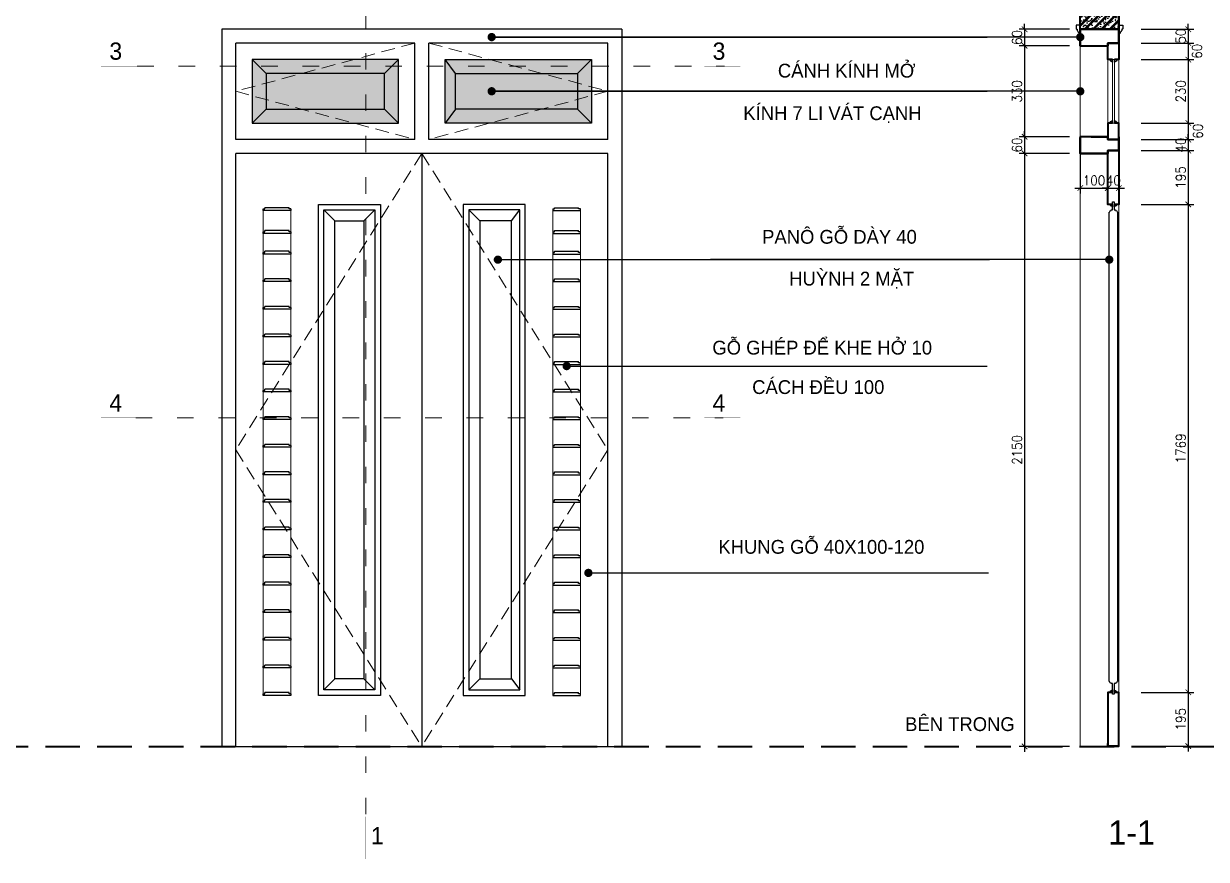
# Model space of a CAD drawing. Header units: millimetres. Extents: x -529782 to -142003, y -492574 to -273331.
# Drawn here: x -199091 to -194802, y -426970 to -423940 of the extents above; entities that cross this region are included whole.
import ezdxf
from ezdxf.enums import TextEntityAlignment as Align

# ---------------------------------------------------------------- set-up
doc = ezdxf.new("R2010")
doc.units = ezdxf.units.MM
doc.header["$LTSCALE"] = 500
doc.header["$MEASUREMENT"] = 0
doc.header["$PDMODE"] = 3
doc.linetypes.add('ACAD_ISO03W100', pattern=[30, 12, -18])
doc.linetypes.add('HIDDEN', pattern=[0.375, 0.25, -0.125])
doc.layers.get('0').update_dxf_attribs({"linetype": 'CONTINUOUS', "lineweight": 13})
doc.layers.get('Defpoints').update_dxf_attribs({"color": 255, "linetype": 'CONTINUOUS', "lineweight": 13})
for name, color, linetype, lineweight in [('1.cat 30', 30, 'CONTINUOUS', 35), ('2.thay 145', 145, 'CONTINUOUS', 18), ('6.khuat 75', 75, 'HIDDEN', 18), ('9.text \xad white', 7, 'CONTINUOUS', 15), ('CA.dim 08', 251, 'CONTINUOUS', 13), ('cat', 4, 'CONTINUOUS', 35)]:
    doc.layers.add(name, color=color, linetype=linetype, lineweight=lineweight)
for name, color, linetype in [('catgo', 4, 'CONTINUOUS'), ('CUA', 115, 'CONTINUOUS'), ('HACH', 250, 'CONTINUOUS'), ('HATCH', 150, 'CONTINUOUS'), ('MANH', 5, 'CONTINUOUS'), ('MANH1', 155, 'CONTINUOUS'), ('THAY', 7, 'CONTINUOUS')]:
    doc.layers.add(name, color=color, linetype=linetype)
doc.styles.add('CA.JSC1', font='')
doc.styles.get("Standard").update_dxf_attribs({"font": 'txt.shx', "width": 0.9})
doc.styles.add('VnAvantH', font='')
doc.styles.get('CA.JSC1').set_extended_font_data('.VnAvantH')
doc.styles.get('VnAvantH').set_extended_font_data('.VnAvantH')
doc.dimstyles.new('CA 20', dxfattribs={"dimscale": 0, "dimtxt": 35, "dimasz": 20, "dimexe": 20, "dimexo": 0, "dimgap": 10, "dimtad": 1, "dimdec": 0, "dimzin": 0, "dimdsep": 46, "dimtxsty": 'Standard', "dimblk": 'ARCHTICK', "dimcen": 0.09, "dimdle": 20, "dimclrd": 256, "dimclre": 256, "dimclrt": 7, "dimadec": 0, "dimazin": 0, "dimtfac": 1, "dimtdec": 0, "dimtix": 1, "dimtmove": 2, "dimatfit": 3, "dimldrblk": 'DOT', "dimfxl": 1, "dimtolj": 1, "dimtzin": 0, "dimarcsym": 0})
doc.dimstyles.new('CA 30', dxfattribs={"dimscale": 0, "dimtxt": 60, "dimasz": 30, "dimexe": 30, "dimexo": 0, "dimgap": 15, "dimtad": 1, "dimdec": 0, "dimzin": 0, "dimdsep": 46, "dimtxsty": 'Standard', "dimblk": 'ARCHTICK', "dimcen": 0.09, "dimdle": 30, "dimclrd": 256, "dimclre": 256, "dimclrt": 7, "dimadec": 0, "dimazin": 0, "dimtfac": 1, "dimtdec": 0, "dimtix": 1, "dimtmove": 2, "dimatfit": 3, "dimldrblk": 'DOT', "dimfxl": 1, "dimtolj": 1, "dimtzin": 0, "dimarcsym": 0})

# ---------------------------------------------------------------- blocks, each defined once
blk = doc.blocks.new('_ArchTick')
at = {"color": 1, "linetype": 'ByBlock', "const_width": 0.15}
blk.add_lwpolyline([(-0.5, -0.5), (0.5, 0.5)], dxfattribs=at)
blk = doc.blocks.new('_DOT')
at = {"color": 1, "linetype": 'ByBlock'}
blk.add_line((-0.5, 0), (-1, 0), dxfattribs=at)
at = {"color": 1, "linetype": 'ByBlock', "const_width": 0.5}
blk.add_lwpolyline([(-0.25, 0, 1), (0.25, 0, 1)], format="xyb", close=True, dxfattribs=at)
blk = doc.blocks.new('*D1572')
at = {"layer": 'CA.dim 08', "lineweight": -2, "transparency": 16777216}
for p, q in [((-195460.9, -423960.6), (-195460.9, -423940.6)), ((-195298.6, -423960.6), (-195480.9, -423960.6)), ((-195460.9, -423960.6), (-195460.9, -424020.6)), ((-195298.6, -424020.6), (-195480.9, -424020.6)), ((-195460.9, -424020.6), (-195460.9, -424040.6))]:
    blk.add_line(p, q, dxfattribs=at)
at = {"layer": 'Defpoints', "color": 0, "transparency": 16777216}
for p in [(-195298.6, -423960.6), (-195460.9, -424020.6), (-195298.6, -424020.6)]:
    blk.add_point(p, dxfattribs=at)
at = {"layer": 'CA.dim 08', "lineweight": -2, "transparency": 16777216, "xscale": 20, "yscale": 20, "zscale": 20}
for p, rotation in [((-195460.9, -423960.6), 270), ((-195460.9, -424020.6), 90)]:
    blk.add_blockref('_ArchTick', p, dxfattribs=dict(at, rotation=rotation))
at = {"layer": 'CA.dim 08', "color": 7, "transparency": 16777216, "insert": (-195488.4, -423990.6), "char_height": 35, "attachment_point": 5, "rotation": 90}
blk.add_mtext('\\A1;60', dxfattribs=at)
blk = doc.blocks.new('*D1573')
at = {"layer": 'CA.dim 08', "lineweight": -2, "transparency": 16777216}
for p, q in [((-195298.6, -424020.6), (-195480.9, -424020.6)), ((-195460.9, -424000.6), (-195460.9, -424370.6)), ((-195298.6, -424350.6), (-195480.9, -424350.6))]:
    blk.add_line(p, q, dxfattribs=at)
at = {"layer": 'Defpoints', "color": 0, "transparency": 16777216}
for p in [(-195298.6, -424020.6), (-195460.9, -424350.6), (-195298.6, -424350.6)]:
    blk.add_point(p, dxfattribs=at)
at = {"layer": 'CA.dim 08', "lineweight": -2, "transparency": 16777216, "xscale": 20, "yscale": 20, "zscale": 20}
for p, rotation in [((-195460.9, -424020.6), 90), ((-195460.9, -424350.6), 270)]:
    blk.add_blockref('_ArchTick', p, dxfattribs=dict(at, rotation=rotation))
at = {"layer": 'CA.dim 08', "color": 7, "transparency": 16777216, "insert": (-195488.4, -424185.6), "char_height": 35, "attachment_point": 5, "rotation": 90}
blk.add_mtext('\\A1;330', dxfattribs=at)
blk = doc.blocks.new('*D1574')
at = {"layer": 'CA.dim 08', "lineweight": -2, "transparency": 16777216}
for p, q in [((-195298.6, -424350.6), (-195480.9, -424350.6)), ((-195460.9, -424350.6), (-195460.9, -424330.6)), ((-195460.9, -424350.6), (-195460.9, -424410.6)), ((-195298.6, -424410.6), (-195480.9, -424410.6)), ((-195460.9, -424410.6), (-195460.9, -424430.6))]:
    blk.add_line(p, q, dxfattribs=at)
at = {"layer": 'Defpoints', "color": 0, "transparency": 16777216}
for p in [(-195298.6, -424350.6), (-195460.9, -424410.6), (-195298.6, -424410.6)]:
    blk.add_point(p, dxfattribs=at)
at = {"layer": 'CA.dim 08', "lineweight": -2, "transparency": 16777216, "xscale": 20, "yscale": 20, "zscale": 20}
for p, rotation in [((-195460.9, -424350.6), 270), ((-195460.9, -424410.6), 90)]:
    blk.add_blockref('_ArchTick', p, dxfattribs=dict(at, rotation=rotation))
at = {"layer": 'CA.dim 08', "color": 7, "transparency": 16777216, "insert": (-195488.4, -424380.6), "char_height": 35, "attachment_point": 5, "rotation": 90}
blk.add_mtext('\\A1;60', dxfattribs=at)
blk = doc.blocks.new('*D1575')
at = {"layer": 'CA.dim 08', "lineweight": -2, "transparency": 16777216}
for p, q in [((-195298.6, -424410.6), (-195480.9, -424410.6)), ((-195460.9, -424390.6), (-195460.9, -426580.6)), ((-195298.6, -426560.6), (-195480.9, -426560.6))]:
    blk.add_line(p, q, dxfattribs=at)
at = {"layer": 'Defpoints', "color": 0, "transparency": 16777216}
for p in [(-195298.6, -424410.6), (-195460.9, -426560.6), (-195298.6, -426560.6)]:
    blk.add_point(p, dxfattribs=at)
at = {"layer": 'CA.dim 08', "lineweight": -2, "transparency": 16777216, "xscale": 20, "yscale": 20, "zscale": 20}
for p, rotation in [((-195460.9, -424410.6), 90), ((-195460.9, -426560.6), 270)]:
    blk.add_blockref('_ArchTick', p, dxfattribs=dict(at, rotation=rotation))
at = {"layer": 'CA.dim 08', "color": 7, "transparency": 16777216, "insert": (-195488.4, -425485.6), "char_height": 35, "attachment_point": 5, "rotation": 90}
blk.add_mtext('\\A1;2150', dxfattribs=at)
blk = doc.blocks.new('*D1576')
at = {"layer": 'CA.dim 08', "lineweight": -2, "transparency": 16777216}
for p, q in [((-194867.3, -423960.6), (-194867.3, -423940.6)), ((-195038.7, -423960.6), (-194847.3, -423960.6)), ((-194867.3, -423960.6), (-194867.3, -424010.6)), ((-195038.7, -424010.6), (-194847.3, -424010.6)), ((-194867.3, -424010.6), (-194867.3, -424030.6))]:
    blk.add_line(p, q, dxfattribs=at)
at = {"layer": 'Defpoints', "color": 0, "transparency": 16777216}
for p in [(-195038.7, -423960.6), (-195038.7, -424010.6), (-194867.3, -424010.6)]:
    blk.add_point(p, dxfattribs=at)
at = {"layer": 'CA.dim 08', "lineweight": -2, "transparency": 16777216, "xscale": 20, "yscale": 20, "zscale": 20}
for p, rotation in [((-194867.3, -423960.6), 270), ((-194867.3, -424010.6), 90)]:
    blk.add_blockref('_ArchTick', p, dxfattribs=dict(at, rotation=rotation))
at = {"layer": 'CA.dim 08', "color": 7, "transparency": 16777216, "insert": (-194894.8, -423985.6), "char_height": 35, "attachment_point": 5, "rotation": 90}
blk.add_mtext('\\A1;50', dxfattribs=at)
blk = doc.blocks.new('*D1577')
at = {"layer": 'CA.dim 08', "lineweight": -2, "transparency": 16777216}
for p, q in [((-195038.7, -424360.6), (-194847.3, -424360.6)), ((-194867.3, -424360.6), (-194867.3, -424340.6)), ((-194867.3, -424360.6), (-194867.3, -424400.6)), ((-195038.7, -424400.6), (-194847.3, -424400.6)), ((-194867.3, -424400.6), (-194867.3, -424420.6))]:
    blk.add_line(p, q, dxfattribs=at)
at = {"layer": 'Defpoints', "color": 0, "transparency": 16777216}
for p in [(-195038.7, -424360.6), (-195038.7, -424400.6), (-194867.3, -424400.6)]:
    blk.add_point(p, dxfattribs=at)
at = {"layer": 'CA.dim 08', "lineweight": -2, "transparency": 16777216, "xscale": 20, "yscale": 20, "zscale": 20}
for p, rotation in [((-194867.3, -424360.6), 270), ((-194867.3, -424400.6), 90)]:
    blk.add_blockref('_ArchTick', p, dxfattribs=dict(at, rotation=rotation))
at = {"layer": 'CA.dim 08', "color": 7, "transparency": 16777216, "insert": (-194894.8, -424380.6), "char_height": 35, "attachment_point": 5, "rotation": 90}
blk.add_mtext('\\A1;40', dxfattribs=at)
blk = doc.blocks.new('*D1578')
at = {"layer": 'CA.dim 08', "lineweight": -2, "transparency": 16777216}
for p, q in [((-195038.7, -424400.6), (-194847.3, -424400.6)), ((-194867.3, -424380.6), (-194867.3, -424615.6)), ((-195038.7, -424595.6), (-194847.3, -424595.6))]:
    blk.add_line(p, q, dxfattribs=at)
at = {"layer": 'Defpoints', "color": 0, "transparency": 16777216}
for p in [(-195038.7, -424400.6), (-195038.7, -424595.6), (-194867.3, -424595.6)]:
    blk.add_point(p, dxfattribs=at)
at = {"layer": 'CA.dim 08', "lineweight": -2, "transparency": 16777216, "xscale": 20, "yscale": 20, "zscale": 20}
for p, rotation in [((-194867.3, -424400.6), 90), ((-194867.3, -424595.6), 270)]:
    blk.add_blockref('_ArchTick', p, dxfattribs=dict(at, rotation=rotation))
at = {"layer": 'CA.dim 08', "color": 7, "transparency": 16777216, "insert": (-194894.8, -424498.1), "char_height": 35, "attachment_point": 5, "rotation": 90}
blk.add_mtext('\\A1;195', dxfattribs=at)
blk = doc.blocks.new('*D1579')
at = {"layer": 'CA.dim 08', "lineweight": -2, "transparency": 16777216}
for p, q in [((-194867.3, -424575.6), (-194867.3, -426384.6)), ((-195038.7, -424595.6), (-194847.3, -424595.6)), ((-195038.7, -426364.6), (-194847.3, -426364.6))]:
    blk.add_line(p, q, dxfattribs=at)
at = {"layer": 'Defpoints', "color": 0, "transparency": 16777216}
for p in [(-195038.7, -424595.6), (-195038.7, -426364.6), (-194867.3, -426364.6)]:
    blk.add_point(p, dxfattribs=at)
at = {"layer": 'CA.dim 08', "lineweight": -2, "transparency": 16777216, "xscale": 20, "yscale": 20, "zscale": 20}
for p, rotation in [((-194867.3, -424595.6), 90), ((-194867.3, -426364.6), 270)]:
    blk.add_blockref('_ArchTick', p, dxfattribs=dict(at, rotation=rotation))
at = {"layer": 'CA.dim 08', "color": 7, "transparency": 16777216, "insert": (-194894.8, -425480.1), "char_height": 35, "attachment_point": 5, "rotation": 90}
blk.add_mtext('\\A1;1769', dxfattribs=at)
blk = doc.blocks.new('*D1580')
at = {"layer": 'CA.dim 08', "lineweight": -2, "transparency": 16777216}
for p, q in [((-195038.7, -426364.6), (-194847.3, -426364.6)), ((-194867.3, -426344.6), (-194867.3, -426579.6)), ((-195038.7, -426559.6), (-194847.3, -426559.6))]:
    blk.add_line(p, q, dxfattribs=at)
at = {"layer": 'Defpoints', "color": 0, "transparency": 16777216}
for p in [(-195038.7, -426364.6), (-195038.7, -426559.6), (-194867.3, -426559.6)]:
    blk.add_point(p, dxfattribs=at)
at = {"layer": 'CA.dim 08', "lineweight": -2, "transparency": 16777216, "xscale": 20, "yscale": 20, "zscale": 20}
for p, rotation in [((-194867.3, -426364.6), 90), ((-194867.3, -426559.6), 270)]:
    blk.add_blockref('_ArchTick', p, dxfattribs=dict(at, rotation=rotation))
at = {"layer": 'CA.dim 08', "color": 7, "transparency": 16777216, "insert": (-194894.8, -426462.1), "char_height": 35, "attachment_point": 5, "rotation": 90}
blk.add_mtext('\\A1;195', dxfattribs=at)
blk = doc.blocks.new('*D1581')
at = {"layer": 'CA.dim 08', "lineweight": -2, "transparency": 16777216}
for p, q in [((-195259, -424410.6), (-195259, -424556.4)), ((-195159, -424410.6), (-195159, -424556.4)), ((-195279, -424536.4), (-195139, -424536.4))]:
    blk.add_line(p, q, dxfattribs=at)
at = {"layer": 'Defpoints', "color": 0, "transparency": 16777216}
for p in [(-195259, -424410.6), (-195159, -424410.6), (-195159, -424536.4)]:
    blk.add_point(p, dxfattribs=at)
at = {"layer": 'CA.dim 08', "lineweight": -2, "transparency": 16777216, "xscale": 20, "yscale": 20, "zscale": 20, "rotation": 180}
blk.add_blockref('_ArchTick', (-195259, -424536.4), dxfattribs=at)
at = {"layer": 'CA.dim 08', "lineweight": -2, "transparency": 16777216, "xscale": 20, "yscale": 20, "zscale": 20}
blk.add_blockref('_ArchTick', (-195159, -424536.4), dxfattribs=at)
at = {"layer": 'CA.dim 08', "color": 7, "transparency": 16777216, "insert": (-195209, -424508.9), "char_height": 35, "attachment_point": 5}
blk.add_mtext('\\A1;100', dxfattribs=at)
blk = doc.blocks.new('*D1582')
at = {"layer": 'CA.dim 08', "lineweight": -2, "transparency": 16777216}
for p, q in [((-195159, -424410.6), (-195159, -424556.4)), ((-195119, -424498.1), (-195119, -424556.4)), ((-195159, -424536.4), (-195179, -424536.4)), ((-195159, -424536.4), (-195119, -424536.4)), ((-195119, -424536.4), (-195099, -424536.4))]:
    blk.add_line(p, q, dxfattribs=at)
at = {"layer": 'Defpoints', "color": 0, "transparency": 16777216}
for p in [(-195159, -424410.6), (-195119, -424498.1), (-195119, -424536.4)]:
    blk.add_point(p, dxfattribs=at)
at = {"layer": 'CA.dim 08', "lineweight": -2, "transparency": 16777216, "xscale": 20, "yscale": 20, "zscale": 20}
blk.add_blockref('_ArchTick', (-195159, -424536.4), dxfattribs=at)
at = {"layer": 'CA.dim 08', "lineweight": -2, "transparency": 16777216, "xscale": 20, "yscale": 20, "zscale": 20, "rotation": 180}
blk.add_blockref('_ArchTick', (-195119, -424536.4), dxfattribs=at)
at = {"layer": 'CA.dim 08', "color": 7, "transparency": 16777216, "insert": (-195139, -424508.9), "char_height": 35, "attachment_point": 5}
blk.add_mtext('\\A1;40', dxfattribs=at)
blk = doc.blocks.new('*D1601')
at = {"layer": 'CA.dim 08', "lineweight": -2, "transparency": 16777216}
for p, q in [((-195038.7, -424010.6), (-194847.3, -424010.6)), ((-194867.3, -423990.6), (-194867.3, -424090.6)), ((-195038.7, -424070.6), (-194847.3, -424070.6))]:
    blk.add_line(p, q, dxfattribs=at)
at = {"layer": 'Defpoints', "color": 0, "transparency": 16777216}
for p in [(-195038.7, -424010.6), (-195038.7, -424070.6), (-194867.3, -424070.6)]:
    blk.add_point(p, dxfattribs=at)
at = {"layer": 'CA.dim 08', "lineweight": -2, "transparency": 16777216, "xscale": 20, "yscale": 20, "zscale": 20}
for p, rotation in [((-194867.3, -424010.6), 90), ((-194867.3, -424070.6), 270)]:
    blk.add_blockref('_ArchTick', p, dxfattribs=dict(at, rotation=rotation))
at = {"layer": 'CA.dim 08', "color": 7, "transparency": 16777216, "insert": (-194835.6, -424040.6), "char_height": 35, "attachment_point": 5, "rotation": 90}
blk.add_mtext('\\A1;60', dxfattribs=at)
blk = doc.blocks.new('*D1602')
at = {"layer": 'CA.dim 08', "lineweight": -2, "transparency": 16777216}
for p, q in [((-195038.7, -424070.6), (-194847.3, -424070.6)), ((-194867.3, -424050.6), (-194867.3, -424320.6)), ((-195038.7, -424300.6), (-194847.3, -424300.6))]:
    blk.add_line(p, q, dxfattribs=at)
at = {"layer": 'Defpoints', "color": 0, "transparency": 16777216}
for p in [(-195038.7, -424070.6), (-195038.7, -424300.6), (-194867.3, -424300.6)]:
    blk.add_point(p, dxfattribs=at)
at = {"layer": 'CA.dim 08', "lineweight": -2, "transparency": 16777216, "xscale": 20, "yscale": 20, "zscale": 20}
for p, rotation in [((-194867.3, -424070.6), 90), ((-194867.3, -424300.6), 270)]:
    blk.add_blockref('_ArchTick', p, dxfattribs=dict(at, rotation=rotation))
at = {"layer": 'CA.dim 08', "color": 7, "transparency": 16777216, "insert": (-194894.8, -424185.6), "char_height": 35, "attachment_point": 5, "rotation": 90}
blk.add_mtext('\\A1;230', dxfattribs=at)
blk = doc.blocks.new('*D1603')
at = {"layer": 'CA.dim 08', "lineweight": -2, "transparency": 16777216}
for p, q in [((-194867.3, -424280.6), (-194867.3, -424380.6)), ((-195038.7, -424300.6), (-194847.3, -424300.6)), ((-195038.7, -424360.6), (-194847.3, -424360.6))]:
    blk.add_line(p, q, dxfattribs=at)
at = {"layer": 'Defpoints', "color": 0, "transparency": 16777216}
for p in [(-195038.7, -424300.6), (-195038.7, -424360.6), (-194867.3, -424360.6)]:
    blk.add_point(p, dxfattribs=at)
at = {"layer": 'CA.dim 08', "lineweight": -2, "transparency": 16777216, "xscale": 20, "yscale": 20, "zscale": 20}
for p, rotation in [((-194867.3, -424300.6), 90), ((-194867.3, -424360.6), 270)]:
    blk.add_blockref('_ArchTick', p, dxfattribs=dict(at, rotation=rotation))
at = {"layer": 'CA.dim 08', "color": 7, "transparency": 16777216, "insert": (-194832.6, -424330.6), "char_height": 35, "attachment_point": 5, "rotation": 90}
blk.add_mtext('\\A1;60', dxfattribs=at)

msp = doc.modelspace()

# ---------------------------------------------------------------- hatches: boundary and pattern name
at = {"layer": 'CA.dim 08'}
h = msp.add_hatch(dxfattribs=at)
h.set_pattern_fill('DOTS', color=256, scale=200, style=0)
h.set_pattern_definition([(0, (6089.562, 13250.583), (6.25, 12.5), [0, -12.5])])
h.paths.add_polyline_path([(-198261.7, -424070.6), (-198261.7, -424300.6), (-197731.7, -424300.6), (-197731.7, -424070.6)])
h.paths.add_polyline_path([(-197561.7, -424070.6), (-197561.7, -424300.6), (-197031.7, -424300.6), (-197031.7, -424070.6)])
at = {"layer": 'HACH'}
h = msp.add_hatch(dxfattribs=at)
h.set_pattern_fill('CHAU-01', color=256, scale=5, style=0, pattern_type=2)
h.set_pattern_definition([(50, (15621.14, 12950.583), (35.8630091, -3.1376067), [3.75, -41.25]), (355, (15621.14, 12950.583), (-6.9375667, 37.6096067), [3, -33]), (100.4514, (15624.128, 12950.322), (28.925469, 34.471977), [3.1870095, -35.0571056]), (46.1842, (15621.14, 12960.583), (53.3620524, -8.2759507), [5.625, -61.875]), (96.6356, (15625.586, 12959.894), (46.733135, 48.7058935), [4.7805144, -52.58565]), (351.1842, (15621.14, 12960.583), (46.733097, 48.70593), [4.5, -49.5]), (21, (15626.14, 12958.083), (29.8453526, -20.1309445), [3.75, -41.25]), (326, (15626.14, 12958.083), (12.1657666, 36.2575023), [3, -33]), (71.4514, (15628.627, 12956.406), (42.0111314, 16.1265248), [3.1870095, -35.0571056]), (37.5, (15621.14, 12950.583), (0.60799277, 16.6446927), [0, -32.6, 0, -33.5, 0, -33.125]), (7.5, (15621.14, 12950.583), (13.1534769, 19.7205856), [0, -19.1, 0, -31.85, 0, -12.625]), (327.5, (15609.99, 12950.583), (26.6911218, -1.1277436), [0, -12.5, 0, -39, 0, -51.75]), (317.5, (15604.99, 12950.583), (29.1593085, 5.0052491), [0, -16.25, 0, -25.9, 0, -36.75]), (45, (15621.14, 12950.583), (-15.0260191, 15.0260191), []), (45, (15621.14, 12956.708), (-15.0260191, 15.0260191), [])])
h.paths.add_polyline_path([(-195119, -423960.6), (-195119, -423860.6), (-195259, -423860.6), (-195259, -423960.6)])

# ---------------------------------------------------------------- linework, layer by layer
at = {"layer": '1.cat 30', "ltscale": 4}
for p, q in [((-195259, -423960.6), (-195259, -423606)), ((-195119, -423960.6), (-195119, -423606)), ((-195259, -423960.6), (-195119, -423960.6)), ((-195259, -423960.6), (-195119, -423960.6)), ((-195259, -423960.6), (-195119, -423960.6)), ((-195259, -424020.6), (-195259, -423960.6)), ((-195119, -423960.6), (-195119, -424010.6)), ((-195119, -424010.6), (-195159, -424010.6)), ((-195159, -424010.6), (-195159, -424020.6)), ((-195119, -424010.6), (-195159, -424010.6)), ((-195159, -424010.6), (-195159, -424020.6)), ((-195259, -424410.6), (-195259, -424352.6)), ((-195219, -424350.6), (-195159, -424350.6)), ((-195159, -424360.6), (-195159, -424350.6)), ((-195159, -424360.6), (-195159, -424350.6)), ((-195159, -424360.6), (-195159, -424350.6)), ((-195119, -424360.6), (-195159, -424360.6)), ((-195119, -424360.6), (-195159, -424360.6)), ((-195119, -424360.6), (-195159, -424360.6)), ((-195119, -424350.6), (-195119, -424400.6)), ((-195119, -424362.6), (-195119, -424360.6)), ((-195159, -424410.6), (-195259, -424410.6)), ((-195119, -424400.6), (-195159, -424400.6)), ((-195159, -424400.6), (-195159, -424410.6)), ((-195119, -424400.6), (-195159, -424400.6)), ((-195119, -424400.6), (-195159, -424400.6)), ((-195159, -424400.6), (-195159, -424409.6)), ((-195119, -424400.6), (-195159, -424400.6)), ((-195159, -424400.6), (-195159, -424409.6)), ((-195119, -424399.6), (-195119, -424400.6)), ((-195159, -426559.6), (-195159, -426549.6)), ((-195159, -426559.6), (-195159, -426550.6)), ((-195159, -426559.6), (-195159, -426550.6)), ((-195119, -426559.6), (-195159, -426559.6)), ((-195119, -426559.6), (-195159, -426559.6)), ((-195119, -426559.6), (-195159, -426559.6)), ((-195119, -426559.6), (-195159, -426559.6)), ((-195119, -426560.6), (-195119, -426559.6))]:
    msp.add_line(p, q, dxfattribs=at)
for points in [[(-195259, -423860.6), (-195119, -423860.6), (-195119, -423960.6), (-195259, -423960.6)], [(-195119, -423960.6), (-195259, -423960.6), (-195259, -423975.6), (-195259, -424020.6), (-195159, -424020.6), (-195159, -424010.6), (-195119, -424010.6)]]:
    msp.add_lwpolyline(points, close=True, dxfattribs=at)
for points in [[(-195142.1, -424070.6), (-195159, -424070.6), (-195159, -424010.6), (-195119, -424010.6), (-195119, -424070.6), (-195134.9, -424070.6)], [(-195142.1, -424300.6), (-195159, -424300.6), (-195159, -424360.6), (-195119, -424360.6), (-195119, -424300.6), (-195134.9, -424300.6)], [(-195159, -424350.6), (-195219, -424350.6), (-195219, -424350.6), (-195259, -424350.6), (-195259, -424352.6), (-195259, -424410.6), (-195159, -424410.6), (-195159, -424400.6), (-195119, -424400.6), (-195119, -424399.6), (-195119, -424350.6)], [(-195142.1, -424595.6), (-195159, -424595.6), (-195159, -424400.6), (-195119, -424400.6), (-195119, -424595.6), (-195134.9, -424595.6)], [(-195142.1, -426364.6), (-195159, -426364.6), (-195159, -426559.6), (-195119, -426559.6), (-195119, -426364.6), (-195134.9, -426364.6)]]:
    msp.add_lwpolyline(points, dxfattribs=at)
at = {"layer": '1.cat 30', "const_width": 1.25}
for points in [[(-198810.1, -424094.2), (-198808.8, -424094.2), (-198807.6, -424094.2), (-198679, -424094.2)], [(-196622.6, -424094.2), (-196621.4, -424094.2), (-196620.1, -424094.2), (-196491.6, -424094.2)], [(-198810.1, -425369.7), (-198808.8, -425369.7), (-198807.6, -425369.7), (-198679, -425369.7)], [(-196622.6, -425369.7), (-196621.4, -425369.7), (-196620.1, -425369.7), (-196491.6, -425369.7)], [(-197849.3, -426815.6), (-197849.3, -426816.8), (-197849.3, -426818.1), (-197849.3, -426969.4)]]:
    msp.add_lwpolyline(points, dxfattribs=at)
at = {"layer": '2.thay 145', "color": 1, "linetype": 'ACAD_ISO03W100', "ltscale": 0.01}
for p, q in [((-197849.3, -423596.8), (-197849.3, -426815.6)), ((-198679, -424094.2), (-196548.6, -424094.2)), ((-198684.2, -425369.7), (-196553.4, -425369.7))]:
    msp.add_line(p, q, dxfattribs=at)
at = {"layer": '6.khuat 75', "ltscale": 0.4}
for points in [[(-197671.7, -424010.6), (-198321.7, -424185.6), (-197671.7, -424360.6)], [(-197621.7, -424010.6), (-196971.7, -424185.5), (-197621.7, -424360.6)], [(-197646.7, -424410.6), (-198321.7, -425485.6), (-197646.7, -426560.6)], [(-197646.7, -424410.6), (-196971.7, -425485.6), (-197646.7, -426560.6)]]:
    msp.add_lwpolyline(points, dxfattribs=at)
at = {"layer": 'CA.dim 08'}
for p, q in [((-195259, -426560.6), (-195259, -423960.6)), ((-195119, -426560.6), (-195119, -423960.6)), ((-198221.7, -424614.8), (-198221.7, -426372.8)), ((-198121.7, -424614.8), (-198121.7, -426372.8)), ((-197171.7, -424614.8), (-197171.7, -426372.8)), ((-197071.7, -424614.8), (-197071.7, -426372.8))]:
    msp.add_line(p, q, dxfattribs=at)
for points in [[(-195159, -424070.6), (-195119, -424070.6), (-195119, -424300.6), (-195159, -424300.6)], [(-195134.9, -424070.6), (-195142.1, -424070.6), (-195142.1, -424300.6), (-195134.9, -424300.6)]]:
    msp.add_lwpolyline(points, close=True, dxfattribs=at)
at = {"layer": 'cat', "linetype": 'HIDDEN'}
msp.add_line((-199761.3, -426560.6), (-190892, -426560.6), dxfattribs=at)
at = {"layer": 'catgo', "ltscale": 4}
msp.add_lwpolyline([(-195142.1, -426333.1), (-195146.8, -426333.1), (-195146.8, -426331.7, -0.394181), (-195152.4, -426325.5), (-195153.9, -426325.5), (-195153.9, -424623.5), (-195152.4, -424623.5, -0.394181), (-195146.8, -424617.3), (-195146.8, -424615.9), (-195142, -424615.9), (-195142, -424586.2), (-195135.8, -424586.2), (-195135.8, -424615.9), (-195131, -424615.9), (-195131, -424617.3, -0.394181), (-195125.4, -424623.5), (-195123.9, -424623.5), (-195123.9, -426325.5), (-195125.5, -426325.5, -0.394181), (-195131, -426331.7), (-195131, -426333.1), (-195135.8, -426333.1), (-195135.8, -426371.3), (-195142.1, -426371.3), (-195142.1, -426333.1)], format="xyb", dxfattribs=at)
at = {"layer": 'CUA'}
for p, q in [((-198221.7, -424612), (-198215.4, -424612)), ((-198221.7, -424617.6), (-198221.7, -424612)), ((-198121.7, -424617.6), (-198221.7, -424617.6)), ((-198128, -424607.6), (-198215.4, -424607.6)), ((-198215.4, -424612), (-198215.4, -424607.6)), ((-198128, -424612), (-198128, -424607.6)), ((-198121.7, -424612), (-198128, -424612)), ((-198121.7, -424612), (-198121.7, -424617.6)), ((-197171.7, -424612), (-197165.4, -424612)), ((-197171.7, -424612), (-197171.7, -424617.6)), ((-197171.7, -424617.6), (-197071.7, -424617.6)), ((-197165.4, -424607.6), (-197078, -424607.6)), ((-197165.4, -424612), (-197165.4, -424607.6)), ((-197078, -424612), (-197078, -424607.6)), ((-197071.7, -424612), (-197078, -424612)), ((-197071.7, -424617.6), (-197071.7, -424612)), ((-198221.7, -424695), (-198215.4, -424695)), ((-198221.7, -424700.6), (-198221.7, -424695)), ((-198121.7, -424700.6), (-198221.7, -424700.6)), ((-198128, -424690.6), (-198215.4, -424690.6)), ((-198215.4, -424695), (-198215.4, -424690.6)), ((-198128, -424695), (-198128, -424690.6)), ((-198121.7, -424695), (-198128, -424695)), ((-198121.7, -424695), (-198121.7, -424700.6)), ((-197171.7, -424695), (-197165.4, -424695)), ((-197171.7, -424695), (-197171.7, -424700.6)), ((-197171.7, -424700.6), (-197071.7, -424700.6)), ((-197165.4, -424690.6), (-197078, -424690.6)), ((-197165.4, -424695), (-197165.4, -424690.6)), ((-197078, -424695), (-197078, -424690.6)), ((-197071.7, -424695), (-197078, -424695)), ((-197071.7, -424700.6), (-197071.7, -424695)), ((-198221.7, -424770), (-198215.4, -424770)), ((-198221.7, -424775.6), (-198221.7, -424770)), ((-198121.7, -424775.6), (-198221.7, -424775.6)), ((-198128, -424765.6), (-198215.4, -424765.6)), ((-198215.4, -424770), (-198215.4, -424765.6)), ((-198128, -424770), (-198128, -424765.6)), ((-198121.7, -424770), (-198128, -424770)), ((-198121.7, -424770), (-198121.7, -424775.6)), ((-197171.7, -424770), (-197165.4, -424770)), ((-197171.7, -424770), (-197171.7, -424775.6)), ((-197171.7, -424775.6), (-197071.7, -424775.6)), ((-197165.4, -424765.6), (-197078, -424765.6)), ((-197165.4, -424770), (-197165.4, -424765.6)), ((-197078, -424770), (-197078, -424765.6)), ((-197071.7, -424770), (-197078, -424770)), ((-197071.7, -424775.6), (-197071.7, -424770)), ((-198221.7, -424870), (-198215.4, -424870)), ((-198221.7, -424875.6), (-198221.7, -424870)), ((-198121.7, -424875.6), (-198221.7, -424875.6)), ((-198128, -424865.6), (-198215.4, -424865.6)), ((-198215.4, -424870), (-198215.4, -424865.6)), ((-198128, -424870), (-198128, -424865.6)), ((-198121.7, -424870), (-198128, -424870)), ((-198121.7, -424870), (-198121.7, -424875.6)), ((-197171.7, -424870), (-197165.4, -424870)), ((-197171.7, -424870), (-197171.7, -424875.6)), ((-197171.7, -424875.6), (-197071.7, -424875.6)), ((-197165.4, -424865.6), (-197078, -424865.6)), ((-197165.4, -424870), (-197165.4, -424865.6)), ((-197078, -424870), (-197078, -424865.6)), ((-197071.7, -424870), (-197078, -424870)), ((-197071.7, -424875.6), (-197071.7, -424870)), ((-198221.7, -424970), (-198215.4, -424970)), ((-198221.7, -424975.6), (-198221.7, -424970)), ((-198128, -424965.6), (-198215.4, -424965.6)), ((-198215.4, -424970), (-198215.4, -424965.6)), ((-198128, -424970), (-198128, -424965.6)), ((-198121.7, -424970), (-198128, -424970)), ((-198121.7, -424970), (-198121.7, -424975.6)), ((-197171.7, -424970), (-197165.4, -424970)), ((-197171.7, -424970), (-197171.7, -424975.6)), ((-197165.4, -424965.6), (-197078, -424965.6)), ((-197165.4, -424970), (-197165.4, -424965.6)), ((-197078, -424970), (-197078, -424965.6)), ((-197071.7, -424970), (-197078, -424970)), ((-197071.7, -424975.6), (-197071.7, -424970)), ((-198121.7, -424975.6), (-198221.7, -424975.6)), ((-197171.7, -424975.6), (-197071.7, -424975.6)), ((-198221.7, -425070), (-198215.4, -425070)), ((-198221.7, -425075.6), (-198221.7, -425070)), ((-198121.7, -425075.6), (-198221.7, -425075.6)), ((-198128, -425065.6), (-198215.4, -425065.6)), ((-198215.4, -425070), (-198215.4, -425065.6)), ((-198128, -425070), (-198128, -425065.6)), ((-198121.7, -425070), (-198128, -425070)), ((-198121.7, -425070), (-198121.7, -425075.6)), ((-197171.7, -425070), (-197165.4, -425070)), ((-197171.7, -425070), (-197171.7, -425075.6)), ((-197171.7, -425075.6), (-197071.7, -425075.6)), ((-197165.4, -425065.6), (-197078, -425065.6)), ((-197165.4, -425070), (-197165.4, -425065.6)), ((-197078, -425070), (-197078, -425065.6)), ((-197071.7, -425070), (-197078, -425070)), ((-197071.7, -425075.6), (-197071.7, -425070)), ((-198221.7, -425170), (-198215.4, -425170)), ((-198221.7, -425175.6), (-198221.7, -425170)), ((-198121.7, -425175.6), (-198221.7, -425175.6)), ((-198128, -425165.6), (-198215.4, -425165.6)), ((-198215.4, -425170), (-198215.4, -425165.6)), ((-198128, -425170), (-198128, -425165.6)), ((-198121.7, -425170), (-198128, -425170)), ((-198121.7, -425170), (-198121.7, -425175.6)), ((-197171.7, -425170), (-197165.4, -425170)), ((-197171.7, -425170), (-197171.7, -425175.6)), ((-197171.7, -425175.6), (-197071.7, -425175.6)), ((-197165.4, -425165.6), (-197078, -425165.6)), ((-197165.4, -425170), (-197165.4, -425165.6)), ((-197078, -425170), (-197078, -425165.6)), ((-197071.7, -425170), (-197078, -425170)), ((-197071.7, -425175.6), (-197071.7, -425170)), ((-198221.7, -425270), (-198215.4, -425270)), ((-198221.7, -425275.6), (-198221.7, -425270)), ((-198128, -425265.6), (-198215.4, -425265.6)), ((-198215.4, -425270), (-198215.4, -425265.6)), ((-198128, -425270), (-198128, -425265.6)), ((-198121.7, -425270), (-198128, -425270)), ((-198121.7, -425270), (-198121.7, -425275.6)), ((-197171.7, -425270), (-197165.4, -425270)), ((-197171.7, -425270), (-197171.7, -425275.6)), ((-197165.4, -425265.6), (-197078, -425265.6)), ((-197165.4, -425270), (-197165.4, -425265.6)), ((-197078, -425270), (-197078, -425265.6)), ((-197071.7, -425270), (-197078, -425270)), ((-197071.7, -425275.6), (-197071.7, -425270)), ((-198121.7, -425275.6), (-198221.7, -425275.6)), ((-197171.7, -425275.6), (-197071.7, -425275.6)), ((-198221.7, -425370), (-198215.4, -425370)), ((-198221.7, -425375.6), (-198221.7, -425370)), ((-198121.7, -425375.6), (-198221.7, -425375.6)), ((-198128, -425365.6), (-198215.4, -425365.6)), ((-198215.4, -425370), (-198215.4, -425365.6)), ((-198128, -425370), (-198128, -425365.6)), ((-198121.7, -425370), (-198128, -425370)), ((-198121.7, -425370), (-198121.7, -425375.6)), ((-197171.7, -425370), (-197165.4, -425370)), ((-197171.7, -425370), (-197171.7, -425375.6)), ((-197171.7, -425375.6), (-197071.7, -425375.6)), ((-197165.4, -425365.6), (-197078, -425365.6)), ((-197165.4, -425370), (-197165.4, -425365.6)), ((-197078, -425370), (-197078, -425365.6)), ((-197071.7, -425370), (-197078, -425370)), ((-197071.7, -425375.6), (-197071.7, -425370)), ((-198221.7, -425470), (-198215.4, -425470)), ((-198221.7, -425475.6), (-198221.7, -425470)), ((-198121.7, -425475.6), (-198221.7, -425475.6)), ((-198128, -425465.6), (-198215.4, -425465.6)), ((-198215.4, -425470), (-198215.4, -425465.6)), ((-198128, -425470), (-198128, -425465.6)), ((-198121.7, -425470), (-198128, -425470)), ((-198121.7, -425470), (-198121.7, -425475.6)), ((-197171.7, -425470), (-197165.4, -425470)), ((-197171.7, -425470), (-197171.7, -425475.6)), ((-197171.7, -425475.6), (-197071.7, -425475.6)), ((-197165.4, -425465.6), (-197078, -425465.6)), ((-197165.4, -425470), (-197165.4, -425465.6)), ((-197078, -425470), (-197078, -425465.6)), ((-197071.7, -425470), (-197078, -425470)), ((-197071.7, -425475.6), (-197071.7, -425470)), ((-198221.7, -425570), (-198215.4, -425570)), ((-198221.7, -425575.6), (-198221.7, -425570)), ((-198128, -425565.6), (-198215.4, -425565.6)), ((-198215.4, -425570), (-198215.4, -425565.6)), ((-198128, -425570), (-198128, -425565.6)), ((-198121.7, -425570), (-198128, -425570)), ((-198121.7, -425570), (-198121.7, -425575.6)), ((-197171.7, -425570), (-197165.4, -425570)), ((-197171.7, -425570), (-197171.7, -425575.6)), ((-197165.4, -425565.6), (-197078, -425565.6)), ((-197165.4, -425570), (-197165.4, -425565.6)), ((-197078, -425570), (-197078, -425565.6)), ((-197071.7, -425570), (-197078, -425570)), ((-197071.7, -425575.6), (-197071.7, -425570)), ((-198121.7, -425575.6), (-198221.7, -425575.6)), ((-197171.7, -425575.6), (-197071.7, -425575.6)), ((-198221.7, -425670), (-198215.4, -425670)), ((-198221.7, -425675.6), (-198221.7, -425670)), ((-198121.7, -425675.6), (-198221.7, -425675.6)), ((-198128, -425665.6), (-198215.4, -425665.6)), ((-198215.4, -425670), (-198215.4, -425665.6)), ((-198128, -425670), (-198128, -425665.6)), ((-198121.7, -425670), (-198128, -425670)), ((-198121.7, -425670), (-198121.7, -425675.6)), ((-197171.7, -425670), (-197165.4, -425670)), ((-197171.7, -425670), (-197171.7, -425675.6)), ((-197171.7, -425675.6), (-197071.7, -425675.6)), ((-197165.4, -425665.6), (-197078, -425665.6)), ((-197165.4, -425670), (-197165.4, -425665.6)), ((-197078, -425670), (-197078, -425665.6)), ((-197071.7, -425670), (-197078, -425670)), ((-197071.7, -425675.6), (-197071.7, -425670)), ((-198221.7, -425770), (-198215.4, -425770)), ((-198221.7, -425775.6), (-198221.7, -425770)), ((-198121.7, -425775.6), (-198221.7, -425775.6)), ((-198128, -425765.6), (-198215.4, -425765.6)), ((-198215.4, -425770), (-198215.4, -425765.6)), ((-198128, -425770), (-198128, -425765.6)), ((-198121.7, -425770), (-198128, -425770)), ((-198121.7, -425770), (-198121.7, -425775.6)), ((-197171.7, -425770), (-197165.4, -425770)), ((-197171.7, -425770), (-197171.7, -425775.6)), ((-197171.7, -425775.6), (-197071.7, -425775.6)), ((-197165.4, -425765.6), (-197078, -425765.6)), ((-197165.4, -425770), (-197165.4, -425765.6)), ((-197078, -425770), (-197078, -425765.6)), ((-197071.7, -425770), (-197078, -425770)), ((-197071.7, -425775.6), (-197071.7, -425770)), ((-198221.7, -425870), (-198215.4, -425870)), ((-198221.7, -425875.6), (-198221.7, -425870)), ((-198128, -425865.6), (-198215.4, -425865.6)), ((-198215.4, -425870), (-198215.4, -425865.6)), ((-198128, -425870), (-198128, -425865.6)), ((-198121.7, -425870), (-198128, -425870)), ((-198121.7, -425870), (-198121.7, -425875.6)), ((-197171.7, -425870), (-197165.4, -425870)), ((-197171.7, -425870), (-197171.7, -425875.6)), ((-197165.4, -425865.6), (-197078, -425865.6)), ((-197165.4, -425870), (-197165.4, -425865.6)), ((-197078, -425870), (-197078, -425865.6)), ((-197071.7, -425870), (-197078, -425870)), ((-197071.7, -425875.6), (-197071.7, -425870)), ((-198121.7, -425875.6), (-198221.7, -425875.6)), ((-197171.7, -425875.6), (-197071.7, -425875.6)), ((-198221.7, -425970), (-198215.4, -425970)), ((-198221.7, -425975.6), (-198221.7, -425970)), ((-198121.7, -425975.6), (-198221.7, -425975.6)), ((-198128, -425965.6), (-198215.4, -425965.6)), ((-198215.4, -425970), (-198215.4, -425965.6)), ((-198128, -425970), (-198128, -425965.6)), ((-198121.7, -425970), (-198128, -425970)), ((-198121.7, -425970), (-198121.7, -425975.6)), ((-197171.7, -425970), (-197165.4, -425970)), ((-197171.7, -425970), (-197171.7, -425975.6)), ((-197171.7, -425975.6), (-197071.7, -425975.6)), ((-197165.4, -425965.6), (-197078, -425965.6)), ((-197165.4, -425970), (-197165.4, -425965.6)), ((-197078, -425970), (-197078, -425965.6)), ((-197071.7, -425970), (-197078, -425970)), ((-197071.7, -425975.6), (-197071.7, -425970)), ((-198221.7, -426070), (-198215.4, -426070)), ((-198221.7, -426075.6), (-198221.7, -426070)), ((-198121.7, -426075.6), (-198221.7, -426075.6)), ((-198128, -426065.6), (-198215.4, -426065.6)), ((-198215.4, -426070), (-198215.4, -426065.6)), ((-198128, -426070), (-198128, -426065.6)), ((-198121.7, -426070), (-198128, -426070)), ((-198121.7, -426070), (-198121.7, -426075.6)), ((-197171.7, -426070), (-197165.4, -426070)), ((-197171.7, -426070), (-197171.7, -426075.6)), ((-197171.7, -426075.6), (-197071.7, -426075.6)), ((-197165.4, -426065.6), (-197078, -426065.6)), ((-197165.4, -426070), (-197165.4, -426065.6)), ((-197078, -426070), (-197078, -426065.6)), ((-197071.7, -426070), (-197078, -426070)), ((-197071.7, -426075.6), (-197071.7, -426070)), ((-198221.7, -426170), (-198215.4, -426170)), ((-198221.7, -426175.6), (-198221.7, -426170)), ((-198128, -426165.6), (-198215.4, -426165.6)), ((-198215.4, -426170), (-198215.4, -426165.6)), ((-198128, -426170), (-198128, -426165.6)), ((-198121.7, -426170), (-198128, -426170)), ((-198121.7, -426170), (-198121.7, -426175.6)), ((-197171.7, -426170), (-197165.4, -426170)), ((-197171.7, -426170), (-197171.7, -426175.6)), ((-197165.4, -426165.6), (-197078, -426165.6)), ((-197165.4, -426170), (-197165.4, -426165.6)), ((-197078, -426170), (-197078, -426165.6)), ((-197071.7, -426170), (-197078, -426170)), ((-197071.7, -426175.6), (-197071.7, -426170)), ((-198121.7, -426175.6), (-198221.7, -426175.6)), ((-197171.7, -426175.6), (-197071.7, -426175.6)), ((-198221.7, -426270), (-198215.4, -426270)), ((-198221.7, -426275.6), (-198221.7, -426270)), ((-198121.7, -426275.6), (-198221.7, -426275.6)), ((-198128, -426265.6), (-198215.4, -426265.6)), ((-198215.4, -426270), (-198215.4, -426265.6)), ((-198128, -426270), (-198128, -426265.6)), ((-198121.7, -426270), (-198128, -426270)), ((-198121.7, -426270), (-198121.7, -426275.6)), ((-197171.7, -426270), (-197165.4, -426270)), ((-197171.7, -426270), (-197171.7, -426275.6)), ((-197171.7, -426275.6), (-197071.7, -426275.6)), ((-197165.4, -426265.6), (-197078, -426265.6)), ((-197165.4, -426270), (-197165.4, -426265.6)), ((-197078, -426270), (-197078, -426265.6)), ((-197071.7, -426270), (-197078, -426270)), ((-197071.7, -426275.6), (-197071.7, -426270)), ((-198221.7, -426370), (-198215.4, -426370)), ((-198221.7, -426375.6), (-198221.7, -426370)), ((-198121.7, -426375.6), (-198221.7, -426375.6)), ((-198128, -426365.6), (-198215.4, -426365.6)), ((-198215.4, -426370), (-198215.4, -426365.6)), ((-198128, -426370), (-198128, -426365.6)), ((-198121.7, -426370), (-198128, -426370)), ((-198121.7, -426370), (-198121.7, -426375.6)), ((-197171.7, -426370), (-197165.4, -426370)), ((-197171.7, -426370), (-197171.7, -426375.6)), ((-197171.7, -426375.6), (-197071.7, -426375.6)), ((-197165.4, -426365.6), (-197078, -426365.6)), ((-197165.4, -426370), (-197165.4, -426365.6)), ((-197078, -426370), (-197078, -426365.6)), ((-197071.7, -426370), (-197078, -426370)), ((-197071.7, -426375.6), (-197071.7, -426370))]:
    msp.add_line(p, q, dxfattribs=at)
at = {"layer": 'CUA', "linetype": 'Continuous', "ltscale": 50}
for p, q in [((-197961.7, -424655.6), (-198001.7, -424615.6)), ((-197856.7, -424655.6), (-197816.7, -424615.6)), ((-197436.7, -424655.6), (-197476.7, -424615.6)), ((-197321.7, -424655.6), (-197291.7, -424615.6)), ((-197961.7, -426315.6), (-198001.7, -426355.6)), ((-197856.7, -426315.6), (-197816.7, -426355.6)), ((-197436.7, -426315.6), (-197476.7, -426355.6)), ((-197321.7, -426315.6), (-197291.7, -426355.6))]:
    msp.add_line(p, q, dxfattribs=at)
at = {"layer": 'CUA'}
for points in [[(-198021.7, -424595.6), (-197796.7, -424595.6), (-197796.7, -426375.6), (-198021.7, -426375.6)], [(-198001.7, -424615.6), (-197816.7, -424615.6), (-197816.7, -426355.6), (-198001.7, -426355.6)], [(-197271.7, -424595.6), (-197496.7, -424595.6), (-197496.7, -426375.6), (-197271.7, -426375.6)], [(-197291.7, -424615.6), (-197476.7, -424615.6), (-197476.7, -426355.6), (-197291.7, -426355.6)], [(-197961.7, -424655.6), (-197856.7, -424655.6), (-197856.7, -426315.6), (-197961.7, -426315.6)], [(-197321.7, -424655.6), (-197436.7, -424655.6), (-197436.7, -426315.6), (-197321.7, -426315.6)]]:
    msp.add_lwpolyline(points, close=True, dxfattribs=at)
at = {"layer": 'HACH', "ltscale": 4}
for points in [[(-195273.4, -423959, 0.349725), (-195270.8, -423960.9), (-195270.1, -423960.9), (-195270.1, -423965.4, -0.408145), (-195266.5, -423970.7), (-195263.6, -423970.7), (-195263.6, -423974.6, 0.414214), (-195262.6, -423975.6), (-195259, -423975.6), (-195259, -423945.6), (-195273.4, -423945.6)], [(-195104.6, -423959, -0.349725), (-195107.2, -423960.9), (-195107.9, -423960.9), (-195107.9, -423965.4, 0.408145), (-195111.5, -423970.7), (-195114.4, -423970.7), (-195114.4, -423974.6, -0.414214), (-195115.4, -423975.6), (-195119, -423975.6), (-195119, -423945.6), (-195104.6, -423945.6)]]:
    msp.add_lwpolyline(points, format="xyb", close=True, dxfattribs=at)
at = {"layer": 'HATCH', "ltscale": 4}
for points in [[(-195142.1, -424070.6), (-195151.7, -424070.6), (-195151.7, -424072.5), (-195150, -424072.5, 0.386896), (-195144.5, -424077.3), (-195144.5, -424078.4), (-195143.5, -424078.4), (-195143.5, -424079.7), (-195142.1, -424079.7), (-195142.1, -424070.6)], [(-195134.9, -424070.6), (-195125.3, -424070.6), (-195125.3, -424072.5), (-195127, -424072.5, -0.386896), (-195132.5, -424077.3), (-195132.5, -424078.4), (-195133.5, -424078.4), (-195133.5, -424079.7), (-195134.9, -424079.7), (-195134.9, -424070.6)], [(-195142.1, -424300.6), (-195151.7, -424300.6), (-195151.7, -424298.8), (-195150, -424298.8, -0.386896), (-195144.5, -424294), (-195144.5, -424292.8), (-195143.5, -424292.8), (-195143.5, -424291.5), (-195142.1, -424291.5), (-195142.1, -424300.6)], [(-195134.9, -424300.6), (-195125.3, -424300.6), (-195125.3, -424298.8), (-195127, -424298.8, 0.386896), (-195132.5, -424294), (-195132.5, -424292.8), (-195133.5, -424292.8), (-195133.5, -424291.5), (-195134.9, -424291.5), (-195134.9, -424300.6)], [(-195142.1, -424595.6), (-195151.7, -424595.6), (-195151.7, -424597.5), (-195150, -424597.5, 0.386896), (-195144.5, -424602.3), (-195144.5, -424603.4), (-195143.5, -424603.4), (-195143.5, -424604.7), (-195142.1, -424604.7), (-195142.1, -424595.6)], [(-195135.9, -424595.6), (-195126.2, -424595.6), (-195126.2, -424597.5), (-195127.9, -424597.5, -0.386896), (-195133.5, -424602.3), (-195133.5, -424603.4), (-195134.4, -424603.4), (-195134.4, -424604.7), (-195135.9, -424604.7), (-195135.9, -424595.6)], [(-195142.1, -426364.6), (-195151.7, -426364.6), (-195151.7, -426362.7), (-195150, -426362.7, -0.386896), (-195144.5, -426357.9), (-195144.5, -426356.8), (-195143.5, -426356.8), (-195143.5, -426355.5), (-195142.1, -426355.5), (-195142.1, -426364.6)], [(-195135.9, -426364.6), (-195126.2, -426364.6), (-195126.2, -426362.7), (-195127.9, -426362.7, 0.386896), (-195133.5, -426357.9), (-195133.5, -426356.8), (-195134.4, -426356.8), (-195134.4, -426355.5), (-195135.9, -426355.5), (-195135.9, -426364.6)]]:
    msp.add_lwpolyline(points, format="xyb", dxfattribs=at)
at = {"layer": 'MANH'}
for points in [[(-198261.7, -424300.6), (-197731.7, -424300.6), (-197731.7, -424070.6), (-198261.7, -424070.6)], [(-197031.7, -424300.6), (-197561.7, -424300.6), (-197561.7, -424070.6), (-197031.7, -424070.6)]]:
    msp.add_lwpolyline(points, close=True, dxfattribs=at)
at = {"layer": 'MANH1', "linetype": 'HIDDEN', "ltscale": 1000}
for p, q in [((-198211.7, -424120.6), (-198261.7, -424070.6)), ((-197781.7, -424120.6), (-197731.7, -424070.6)), ((-197524.2, -424120.6), (-197561.7, -424070.6)), ((-197081.7, -424120.6), (-197031.7, -424070.6)), ((-198211.7, -424250.6), (-198261.7, -424300.6)), ((-197781.7, -424250.6), (-197731.7, -424300.6)), ((-197524.2, -424250.6), (-197561.7, -424300.6)), ((-197081.7, -424250.6), (-197031.7, -424300.6))]:
    msp.add_line(p, q, dxfattribs=at)
for points in [[(-198211.7, -424250.6), (-197781.7, -424250.6), (-197781.7, -424120.6), (-198211.7, -424120.6)], [(-197081.7, -424250.6), (-197524.2, -424250.6), (-197524.2, -424120.6), (-197081.7, -424120.6)]]:
    msp.add_lwpolyline(points, close=True, dxfattribs=at)
at = {"layer": 'THAY'}
for p, q in [((-196921.7, -423960.6), (-198371.7, -423960.6)), ((-198371.7, -423960.6), (-198371.7, -426560.6)), ((-196921.7, -423960.6), (-196921.7, -426560.6)), ((-197671.7, -424010.6), (-198321.7, -424010.6)), ((-198321.7, -424360.6), (-198321.7, -424010.6)), ((-197671.7, -424360.6), (-197671.7, -424010.6)), ((-196971.7, -424010.6), (-197621.7, -424010.6)), ((-197621.7, -424360.6), (-197621.7, -424010.6)), ((-196971.7, -424360.6), (-196971.7, -424010.6)), ((-197671.7, -424360.6), (-198321.7, -424360.6)), ((-196971.7, -424360.6), (-197621.7, -424360.6)), ((-196971.7, -424410.6), (-198321.7, -424410.6)), ((-198321.7, -426560.6), (-198321.7, -424410.6)), ((-197646.7, -424410.6), (-197646.7, -426560.6)), ((-196971.7, -426560.6), (-196971.7, -424410.6)), ((-198371.7, -426560.6), (-196921.7, -426560.6)), ((-196921.7, -426560.6), (-196921.7, -426560.6))]:
    msp.add_line(p, q, dxfattribs=at)

# ---------------------------------------------------------------- texts
at = {"layer": '9.text \xad white'}
for s, height, style, p in [('3', 62.5, 'VnAvantH', (-198779.8, -424071.2)), ('3', 62.5, 'VnAvantH', (-196592.4, -424071.2)), ('4', 62.5, 'VnAvantH', (-198779.8, -425346.7)), ('4', 62.5, 'VnAvantH', (-196592.4, -425346.7)), ('1', 62.5, 'VnAvantH', (-197831.2, -426915.6)), ('1-1', 87.5, 'CA.JSC1', (-195157.1, -426916.6))]:
    msp.add_text(s, height=height, dxfattribs=dict(at, style=style)).set_placement(p)
at = {"layer": '9.text \xad white', "style": 'CA.JSC1'}
for s, p in [('c¸nh kÝnh më', (-195856.2, -424135.8)), ('kÝnh 7 li v¸t c¹nh', (-195834.4, -424290.1)), ('pan« gç dµy 40', (-195851.7, -424738.2)), ('huúnh 2 mÆt', (-195861.1, -424889.8)), ('gç ghÐp ®Ó khe hë 10', (-195796.4, -425140)), ('c¸ch ®Òu 100', (-195969.4, -425283)), ('Khung gç 40x100-120', (-195824.3, -425862.2)), ('bªn trong', (-195496.7, -426504.9))]:
    msp.add_text(s, height=50, dxfattribs=at).set_placement(p, align=Align.RIGHT)

# ---------------------------------------------------------------- dimensions: what is measured, and where the dimension line sits
at = {"layer": 'CA.dim 08'}
for base, p1, p2, picture, middle in [((-195460.9, -424020.6), (-195298.6, -423960.6), (-195298.6, -424020.6), '*D1572', (-195488.4, -423990.6)), ((-194867.3, -424010.6), (-195038.7, -423960.6), (-195038.7, -424010.6), '*D1576', (-194894.8, -423985.6)), ((-195460.9, -424350.6), (-195298.6, -424020.6), (-195298.6, -424350.6), '*D1573', (-195488.4, -424185.6)), ((-194867.3, -424300.6), (-195038.7, -424070.6), (-195038.7, -424300.6), '*D1602', (-194894.8, -424185.6)), ((-195460.9, -424410.6), (-195298.6, -424350.6), (-195298.6, -424410.6), '*D1574', (-195488.4, -424380.6)), ((-194867.3, -424400.6), (-195038.7, -424360.6), (-195038.7, -424400.6), '*D1577', (-194894.8, -424380.6)), ((-195460.9, -426560.6), (-195298.6, -424410.6), (-195298.6, -426560.6), '*D1575', (-195488.4, -425485.6)), ((-194867.3, -424595.6), (-195038.7, -424400.6), (-195038.7, -424595.6), '*D1578', (-194894.8, -424498.1)), ((-194867.3, -426364.6), (-195038.7, -424595.6), (-195038.7, -426364.6), '*D1579', (-194894.8, -425480.1)), ((-194867.3, -426559.6), (-195038.7, -426364.6), (-195038.7, -426559.6), '*D1580', (-194894.8, -426462.1))]:
    dim = msp.add_linear_dim(base=base, p1=p1, p2=p2, angle=90, dimstyle='CA 20', override={"dimscale": 1}, dxfattribs=at)
    dim.commit()
    dim.dimension.update_dxf_attribs({"geometry": picture, "text_midpoint": middle})
for base, p1, p2, picture, middle in [((-194867.3, -424070.6), (-195038.7, -424010.6), (-195038.7, -424070.6), '*D1601', (-194835.6, -424040.6)), ((-194867.3, -424360.6), (-195038.7, -424300.6), (-195038.7, -424360.6), '*D1603', (-194832.6, -424330.6))]:
    dim = msp.add_linear_dim(base=base, p1=p1, p2=p2, angle=90, dimstyle='CA 20', override={"dimscale": 1}, dxfattribs=at)
    dim.commit()
    dim.dimension.update_dxf_attribs({"geometry": picture, "text_midpoint": middle, "dimtype": 160})
for base, p1, p2, picture, middle in [((-195159, -424536.4), (-195259, -424410.6), (-195159, -424410.6), '*D1581', (-195209, -424508.9)), ((-195119, -424536.4), (-195159, -424410.6), (-195119, -424498.1), '*D1582', (-195139, -424508.9))]:
    dim = msp.add_linear_dim(base=base, p1=p1, p2=p2, dimstyle='CA 20', override={"dimscale": 1}, dxfattribs=at)
    dim.commit()
    dim.dimension.update_dxf_attribs({"geometry": picture, "text_midpoint": middle})

# ---------------------------------------------------------------- leaders
for points in [[(-197393.4, -423989.2), (-195596.7, -423989.2)], [(-195259, -423989.3), (-197393.4, -423989.2)], [(-197393.4, -424185.5), (-195596.7, -424185.5)], [(-195259, -424185.6), (-197393.4, -424185.5)], [(-197370.9, -424796), (-195588.6, -424796)], [(-195153.9, -424796), (-196599.9, -424796)], [(-197121.4, -425181.8), (-195597.2, -425181.8)], [(-197042.6, -425931.6), (-195591.5, -425931.6)]]:
    msp.add_leader(points, dimstyle='CA 30', override={"dimscale": 1}, dxfattribs=at)

doc.saveas('drawing.dxf')
